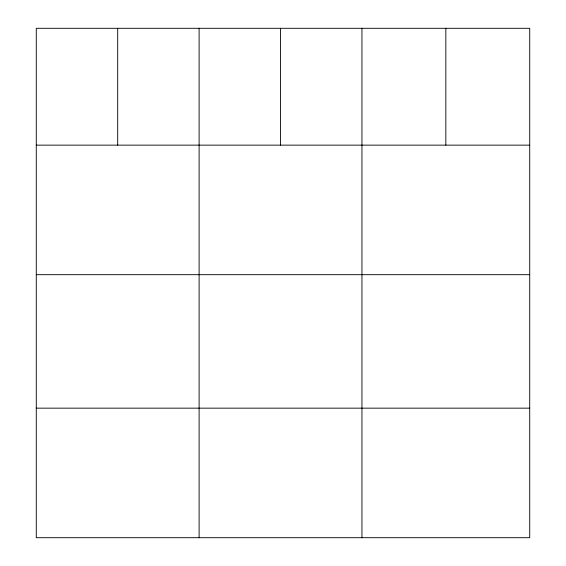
<?xml version="1.0" encoding="UTF-8"?>
<svg xmlns="http://www.w3.org/2000/svg" width="566" height="566" viewBox="0 0 566 566"><rect width="100%" height="100%" fill="white"/><g stroke="black" fill="none" stroke-linecap="round" stroke-linejoin="round"><path stroke-width="0.85" d="M529.719 145.137L529.719 537.7L36.281 537.7L36.281 28.3L529.719 28.3L529.719 145.137L36.281 145.137M36.281 274.687L529.719 274.687M36.281 408.157L529.719 408.157M445.838 28.3L445.838 145.137M361.95 28.3L361.95 537.7M280.531 28.3L280.531 145.137M199.112 28.3L199.112 537.7M117.693 28.3L117.693 145.137"/></g></svg>
